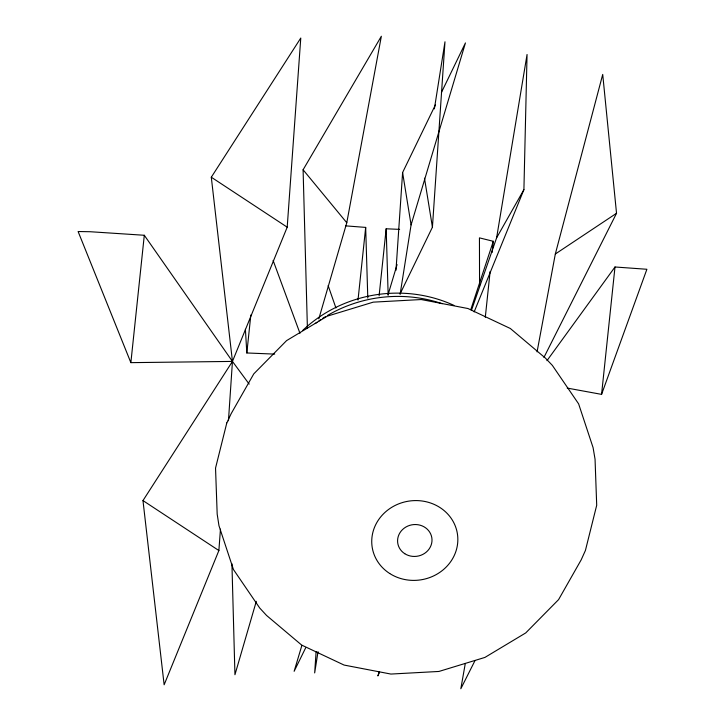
<?xml version="1.0" encoding="UTF-8"?>
<svg xmlns="http://www.w3.org/2000/svg" width="725" height="725" viewBox="0 0 725 725"><rect width="100%" height="100%" fill="white"/><g stroke="black" fill="none" stroke-linecap="round" stroke-linejoin="round"><path stroke-width="1.09" d="M474.159 311.913L523.912 189.624L527.057 54.493L496.616 237.809L471.486 310.264M220.463 529.114L218.877 550.547L164.14 684.79L142.979 500.585L232.453 361.413L287.2 227.179L300.775 38.044L211.301 177.217L232.453 361.413L228.448 420.826M316.118 651.576L314.668 672.927L318.03 651.684M395.986 270.289L402.602 172.532L435.498 104.69M400.118 293.833L432.426 227.197L444.978 41.796L434.375 108.868M130.863 362.645L144.302 235.272L90.199 231.728L78.11 231.529L130.863 362.645L232.453 361.413L249.173 384.105M274.702 354.108L246.826 352.966L250.841 314.976M358.014 300.032L365.672 227.405L345.589 225.856M379.103 295.827L386.171 228.792L399.62 229.372M485.297 317.269L490.127 271.467M492.13 252.472L493.308 241.298L479.442 237.863L479.56 285.695M601.569 394.373L614.999 266.99L646.89 269.274L601.569 394.373L567.222 388.083M400.127 294.205L411.084 224.886L465.441 42.929L441.389 92.546M318.828 318.792L346.777 222.747L381.35 36.25L303.095 169.786L307.409 328.307M465.296 663.475L460.828 688.75L475.038 660.529M537.071 351.87L555.323 254.013L602.72 74.43L616.531 213.286L543.949 357.407M256.297 601.342L234.945 674.721L231.927 563.751M388.011 294.894L397.073 264.607M301.899 645.341L294.132 671.305L305.597 647.969M470.779 309.666L493.308 241.298M379.329 671.758L377.888 675.936L379.583 671.758M496.616 237.809L523.912 189.624M546.967 360.669L614.999 266.99M555.323 254.013L616.531 213.286M211.301 177.217L287.2 227.179M142.979 500.585L218.877 550.547M303.095 169.786L346.777 222.747M144.302 235.272L232.453 361.413M273.108 260.438L299.969 333.31M328.144 285.623L335.929 307.962M424.487 178.178L432.426 227.197M402.602 172.532L411.084 224.886M245.403 329.304L246.826 352.966M386.171 228.792L388.165 295.048M365.672 227.405L367.802 298.156M315.275 323.558A129.403 119.462 -9.2 0 1 317.061 322.253M318.873 320.976A129.403 119.462 -9.2 0 1 320.713 319.716M322.58 318.493A129.403 119.462 -9.2 0 1 325.425 316.698M327.356 315.547A129.403 119.462 -9.2 0 1 442.168 303.721M302.651 330.491A129.403 119.462 -9.2 0 1 453.941 305.379M226.798 422.938L215.533 468.096L217.183 514.116L218.977 525.743L233.441 569.515L259.74 608.048L266.573 615.462L301.673 645.078L344.076 665.061L390.893 674.06L438.933 671.45L484.925 657.421L525.734 632.925L558.576 599.629L581.205 559.809L585.428 550.438L596.702 505.262L595.053 459.215L593.086 447.633L578.623 403.87L552.341 365.364L545.372 358.059L510.327 328.488L467.978 308.533L421.225 299.543L373.257 302.144L327.328 316.154L286.583 340.614L253.786 373.864L231.175 413.64L226.798 422.938M389.733 573.52A43.138 39.821 -9.2 0 0 457.638 543.378A43.138 39.821 -9.2 0 0 397.001 504.573A43.138 39.821 -9.2 0 0 389.733 573.52M404.767 553.701A17.255 15.932 -9.2 0 0 431.928 541.647A17.255 15.932 -9.2 0 0 407.677 526.123A17.255 15.932 -9.2 0 0 404.767 553.701"/></g></svg>
